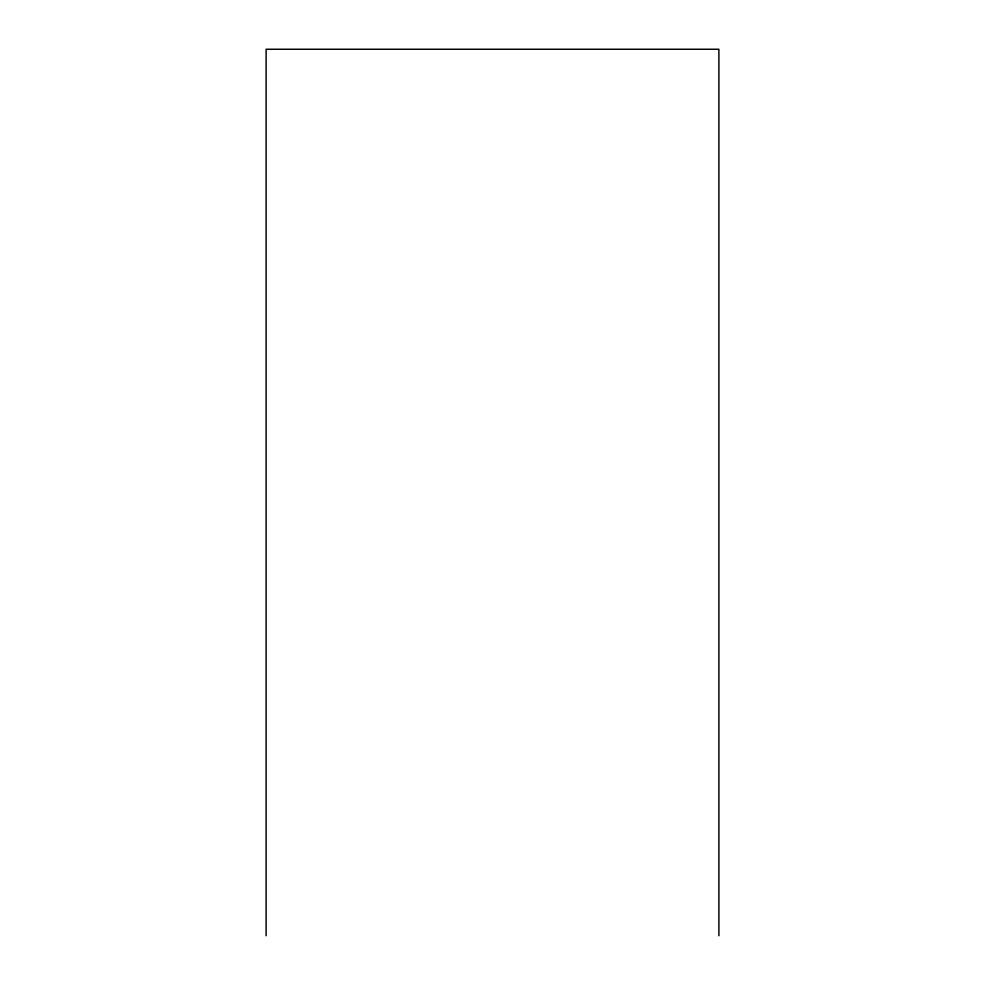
<?xml version="1.0" encoding="UTF-8"?>
<svg xmlns="http://www.w3.org/2000/svg" width="985" height="985" viewBox="0 0 985 985"><rect width="100%" height="100%" fill="white"/><g stroke="black" fill="none" stroke-linecap="round" stroke-linejoin="round"><path stroke-width="1.48" d="M718.89 935.75L718.89 49.25L266.11 49.25L266.11 935.75"/></g></svg>
